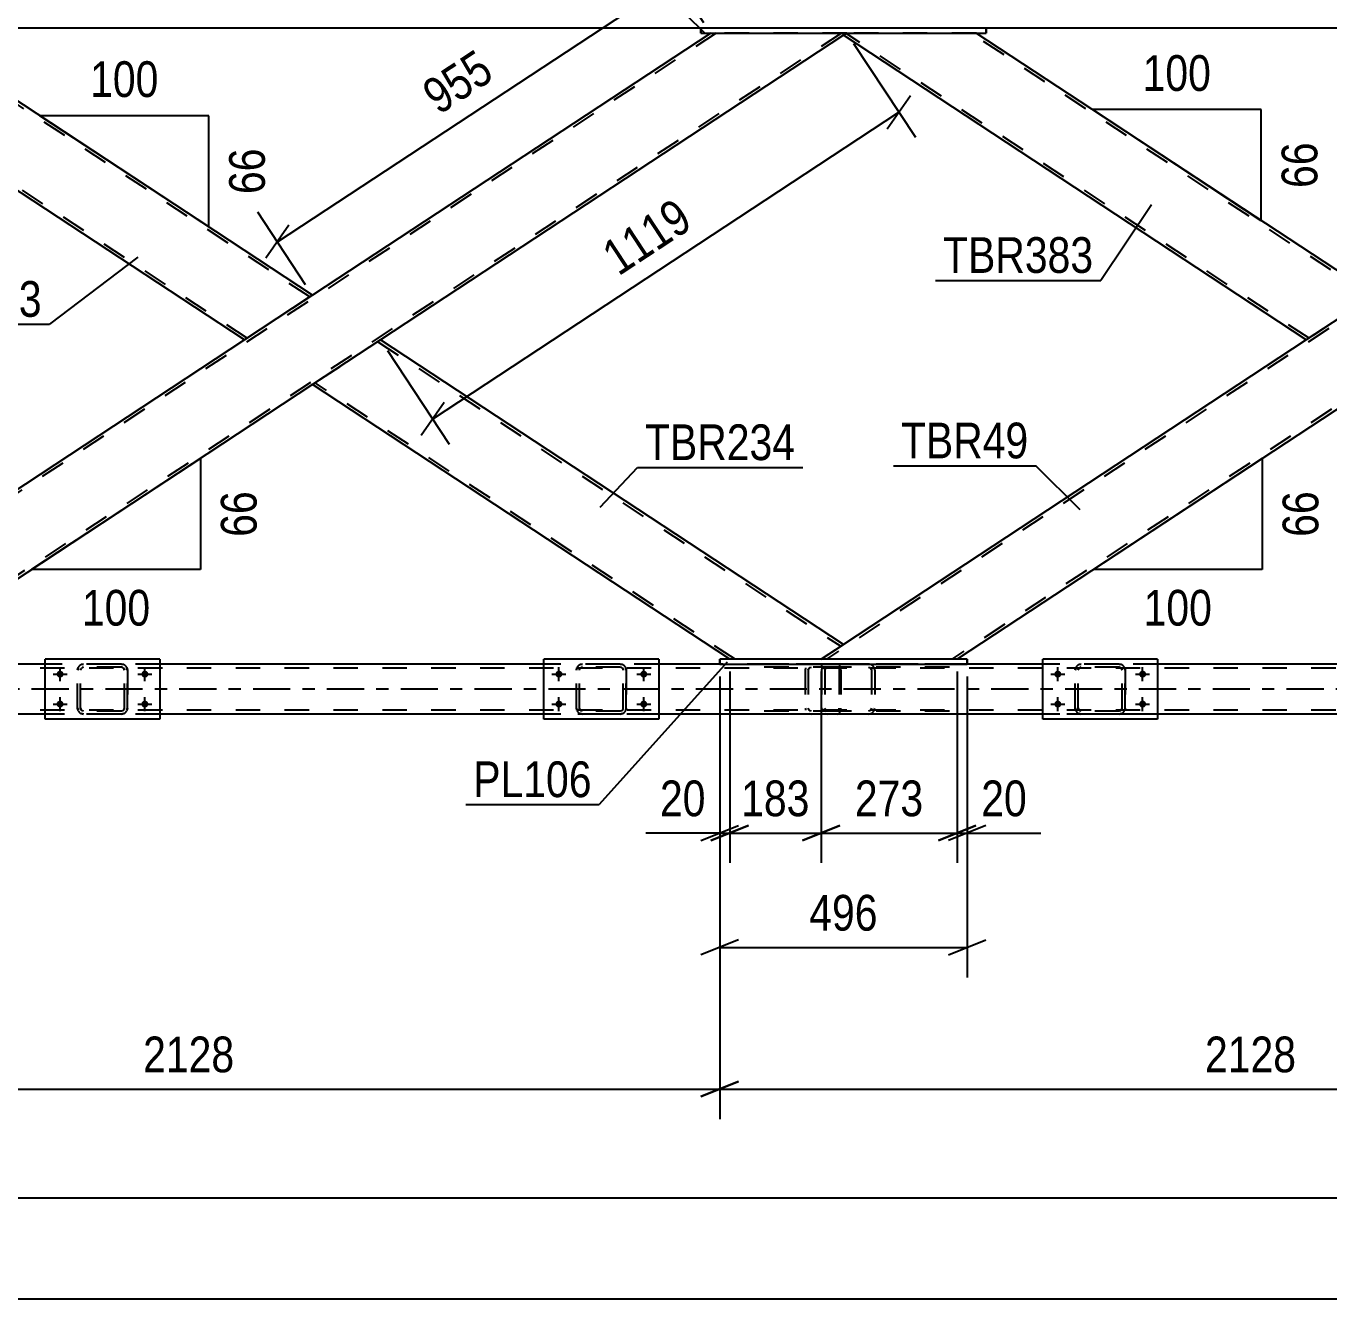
# Model space of a CAD drawing. Header units: millimetres. Extents: x -832 to 357, y -842 to -1.
# Drawn here: x -625.6 to -521.2, y -157.9 to -55.9 of the extents above; entities that cross this region are included whole.
import ezdxf

# ---------------------------------------------------------------- set-up
doc = ezdxf.new("R2010")
doc.units = ezdxf.units.MM
doc.linetypes.add('DXK_LINE_DOT2', pattern=[3.9198, 1.9599, -1.9599])
doc.linetypes.add('DXK_LINE_DOT3', pattern=[5.9187, 2.979, -0.9799, 0.9799, -0.9799])
doc.styles.add('Arial Narrow', font='ARIALN.TTF', dxfattribs={"height": 0.2})

# ---------------------------------------------------------------- blocks, each defined once
blk = doc.blocks.new('Part-570388851-11625 - 11607')
at = {"color": 7, "linetype": 'DXK_LINE_DOT2'}
for p, q in [((-570.31, -56.44), (-646.59, -106.64)), ((-560.26, -56.44), (-636.55, -106.64)), ((-559.83, -56.44), (-570.74, -56.44)), ((-559.83, -56.44), (-560.1, -56.62)), ((-602.67, -77.45), (-608.13, -81.04)), ((-597.21, -81.04), (-602.67, -84.63)), ((-647.03, -106.64), (-645.24, -105.46)), ((-636.11, -106.64), (-647.03, -106.64))]:
    blk.add_line(p, q, dxfattribs=at)
at = {"color": 2, "linetype": 'Continuous'}
for p, q in [((-570.74, -56.44), (-602.67, -77.45)), ((-560.1, -56.62), (-597.21, -81.04)), ((-608.13, -81.04), (-645.24, -105.46)), ((-602.67, -84.63), (-636.11, -106.64))]:
    blk.add_line(p, q, dxfattribs=at)
blk = doc.blocks.new('Bolt-570388851-11738 - 11607')
at = {"linetype": 'Continuous'}
for points in [[(-622.91, -107.56, -1), (-622.91, -108.12, -1)], [(-616.11, -107.56, -1), (-616.11, -108.12, -1)], [(-622.91, -109.96, -1), (-622.91, -110.52, -1)], [(-616.11, -109.96, -1), (-616.11, -110.52, -1)]]:
    blk.add_hatch(color=1, dxfattribs=at).paths.add_polyline_path(points)
at = {"color": 1, "linetype": 'Continuous'}
for p, q in [((-622.91, -108.4), (-622.91, -107.28)), ((-616.11, -108.4), (-616.11, -107.28)), ((-623.47, -107.84), (-622.35, -107.84)), ((-616.67, -107.84), (-615.55, -107.84)), ((-622.91, -110.8), (-622.91, -109.68)), ((-616.11, -110.8), (-616.11, -109.68)), ((-623.47, -110.24), (-622.35, -110.24)), ((-616.67, -110.24), (-615.55, -110.24))]:
    blk.add_line(p, q, dxfattribs=at)
blk = doc.blocks.new('Part-570388851-11974 - 11607')
at = {"color": 2, "linetype": 'Continuous'}
for p, q in [((-645.24, -56.62), (-645.2, -56.6)), ((-608.13, -81.04), (-645.24, -56.62)), ((-645.11, -56.54), (-645.2, -56.6)), ((-644.97, -56.44), (-645.11, -56.54)), ((-602.67, -77.45), (-634.59, -56.44)), ((-602.94, -77.63), (-608.13, -81.04)), ((-602.7, -77.47), (-602.94, -77.63)), ((-602.67, -77.45), (-602.7, -77.47))]:
    blk.add_line(p, q, dxfattribs=at)
at = {"color": 7, "linetype": 'DXK_LINE_DOT2'}
for p, q in [((-645.2, -56.6), (-645.24, -56.62)), ((-645.02, -56.48), (-645, -56.47)), ((-645.02, -56.48), (-645, -56.47)), ((-607.91, -80.9), (-645.02, -56.48)), ((-645, -56.47), (-644.95, -56.44)), ((-634.59, -56.44), (-644.97, -56.44)), ((-602.89, -77.59), (-635.03, -56.44)), ((-602.94, -77.63), (-602.8, -77.53))]:
    blk.add_line(p, q, dxfattribs=at)
blk = doc.blocks.new('Bolt-570388851-11789 - 11607')
at = {"linetype": 'Continuous'}
for points in [[(-542.91, -107.56, -1), (-542.91, -108.12, -1)], [(-536.11, -107.56, -1), (-536.11, -108.12, -1)], [(-542.91, -109.96, -1), (-542.91, -110.52, -1)], [(-536.11, -109.96, -1), (-536.11, -110.52, -1)]]:
    blk.add_hatch(color=1, dxfattribs=at).paths.add_polyline_path(points)
at = {"color": 1, "linetype": 'Continuous'}
for p, q in [((-542.91, -108.4), (-542.91, -107.28)), ((-536.11, -108.4), (-536.11, -107.28)), ((-543.47, -107.84), (-542.35, -107.84)), ((-536.67, -107.84), (-535.55, -107.84)), ((-542.91, -110.8), (-542.91, -109.68)), ((-536.11, -110.8), (-536.11, -109.68)), ((-543.47, -110.24), (-542.35, -110.24)), ((-536.67, -110.24), (-535.55, -110.24))]:
    blk.add_line(p, q, dxfattribs=at)
blk = doc.blocks.new('Part-570388851-11677 - 11607')
at = {"color": 7, "linetype": 'DXK_LINE_DOT2'}
for p, q in [((-485.17, -56.44), (-561.46, -106.64)), ((-475.13, -56.44), (-551.42, -106.64)), ((-474.69, -56.44), (-485.61, -56.44)), ((-474.69, -56.44), (-474.97, -56.62)), ((-517.53, -77.45), (-522.99, -81.04)), ((-512.08, -81.04), (-517.53, -84.63)), ((-561.89, -106.64), (-560.1, -105.46)), ((-550.98, -106.64), (-561.89, -106.64))]:
    blk.add_line(p, q, dxfattribs=at)
at = {"color": 2, "linetype": 'Continuous'}
for p, q in [((-485.61, -56.44), (-517.53, -77.45)), ((-474.97, -56.62), (-512.08, -81.04)), ((-522.99, -81.04), (-560.1, -105.46)), ((-517.53, -84.63), (-550.98, -106.64))]:
    blk.add_line(p, q, dxfattribs=at)
blk = doc.blocks.new('Part-570388851-11949 - 11607')
at = {"color": 7, "linetype": 'DXK_LINE_DOT2'}
for p, q in [((-560.57, -107.04), (-568.24, -107.04)), ((-560.57, -107.28), (-568.24, -107.28)), ((-563.14, -107.39), (-563.17, -107.52)), ((-563.17, -107.52), (-563.17, -110.56)), ((-563.13, -107.34), (-563.14, -107.39)), ((-562.92, -107.52), (-562.9, -107.43)), ((-562.92, -107.52), (-562.92, -110.56)), ((-562.9, -107.43), (-562.84, -107.35)), ((-562.66, -107.04), (-562.86, -107.08)), ((-562.84, -107.35), (-562.76, -107.3)), ((-562.76, -107.3), (-562.66, -107.28)), ((-561.85, -107.04), (-561.85, -107.28)), ((-560.47, -107.08), (-560.57, -107.04)), ((-560.57, -107.28), (-560.52, -107.3)), ((-560.52, -107.3), (-560.48, -107.35)), ((-560.48, -107.35), (-560.45, -107.43)), ((-560.38, -107.18), (-560.47, -107.08)), ((-560.45, -107.43), (-560.44, -107.52)), ((-560.44, -107.52), (-560.44, -110.56)), ((-560.32, -107.34), (-560.38, -107.18)), ((-560.3, -107.52), (-560.32, -107.34)), ((-560.3, -107.52), (-560.3, -110.56)), ((-563.17, -110.56), (-563.15, -110.63)), ((-563.15, -110.63), (-563.13, -110.74)), ((-562.9, -110.65), (-562.92, -110.56)), ((-562.84, -110.73), (-562.9, -110.65)), ((-562.76, -110.78), (-562.84, -110.73)), ((-560.48, -110.73), (-560.52, -110.78)), ((-560.48, -110.73), (-560.46, -110.7)), ((-560.46, -110.7), (-560.45, -110.65)), ((-560.45, -110.65), (-560.44, -110.56)), ((-560.32, -110.74), (-560.3, -110.56)), ((-560.57, -110.8), (-568.24, -110.8)), ((-560.57, -111.04), (-568.24, -111.04)), ((-562.86, -111), (-562.66, -111.04)), ((-562.66, -110.8), (-562.76, -110.78)), ((-561.85, -111.04), (-561.85, -110.8)), ((-560.52, -110.78), (-560.57, -110.8)), ((-560.57, -111.04), (-560.47, -111)), ((-560.47, -111), (-560.38, -110.9)), ((-560.38, -110.9), (-560.32, -110.74))]:
    blk.add_line(p, q, dxfattribs=at)
blk = doc.blocks.new('Bolt-570388851-11740 - 11607')
at = {"linetype": 'Continuous'}
for points in [[(-582.91, -107.56, -1), (-582.91, -108.12, -1)], [(-576.11, -107.56, -1), (-576.11, -108.12, -1)], [(-582.91, -109.96, -1), (-582.91, -110.52, -1)], [(-576.11, -109.96, -1), (-576.11, -110.52, -1)]]:
    blk.add_hatch(color=1, dxfattribs=at).paths.add_polyline_path(points)
at = {"color": 1, "linetype": 'Continuous'}
for p, q in [((-582.91, -108.4), (-582.91, -107.28)), ((-576.11, -108.4), (-576.11, -107.28)), ((-583.47, -107.84), (-582.35, -107.84)), ((-576.67, -107.84), (-575.55, -107.84)), ((-582.91, -110.8), (-582.91, -109.68)), ((-576.11, -110.8), (-576.11, -109.68)), ((-583.47, -110.24), (-582.35, -110.24)), ((-576.67, -110.24), (-575.55, -110.24))]:
    blk.add_line(p, q, dxfattribs=at)
blk = doc.blocks.new('Part-570388851-11853 - 11607')
at = {"color": 7, "linetype": 'DXK_LINE_DOT2'}
for p, q in [((-541.51, -107.52), (-541.47, -107.34)), ((-541.47, -107.34), (-541.51, -107.52)), ((-541.51, -110.56), (-541.51, -107.52)), ((-541.51, -107.52), (-541.51, -107.52)), ((-541.51, -110.56), (-541.51, -107.52)), ((-541.27, -107.52), (-541.25, -107.43)), ((-541.27, -107.52), (-541.25, -107.43)), ((-541.27, -110.56), (-541.27, -107.52)), ((-541.27, -107.52), (-541.27, -107.52)), ((-541.27, -110.56), (-541.27, -107.52)), ((-541.25, -107.43), (-541.2, -107.35)), ((-541.22, -107.08), (-541.03, -107.04)), ((-541.03, -107.04), (-541.22, -107.08)), ((-541.12, -107.3), (-541.2, -107.35)), ((-541.03, -107.28), (-541.12, -107.3)), ((-537.99, -107.04), (-541.03, -107.04)), ((-537.99, -107.28), (-541.03, -107.28)), ((-537.99, -107.04), (-537.81, -107.08)), ((-537.81, -107.08), (-537.99, -107.04)), ((-537.9, -107.3), (-537.99, -107.28)), ((-537.82, -107.35), (-537.9, -107.3)), ((-537.82, -107.35), (-537.77, -107.43)), ((-537.77, -107.43), (-537.82, -107.35)), ((-537.77, -107.43), (-537.75, -107.52)), ((-537.75, -107.52), (-537.77, -107.43)), ((-537.75, -110.56), (-537.75, -107.52)), ((-537.75, -107.52), (-537.75, -107.52)), ((-537.75, -110.56), (-537.75, -107.52)), ((-537.55, -107.34), (-537.51, -107.52)), ((-537.51, -107.52), (-537.55, -107.34)), ((-537.51, -110.56), (-537.51, -107.52)), ((-537.51, -107.52), (-537.51, -107.52)), ((-537.51, -107.52), (-537.51, -110.56)), ((-541.51, -110.56), (-541.51, -110.56)), ((-541.47, -110.74), (-541.51, -110.56)), ((-541.51, -110.56), (-541.47, -110.74)), ((-541.27, -110.56), (-541.27, -110.56)), ((-541.25, -110.65), (-541.27, -110.56)), ((-541.27, -110.56), (-541.25, -110.65)), ((-541.2, -110.73), (-541.25, -110.65)), ((-541.25, -110.65), (-541.2, -110.73)), ((-541.12, -110.78), (-541.2, -110.73)), ((-537.82, -110.73), (-537.9, -110.78)), ((-537.77, -110.65), (-537.82, -110.73)), ((-537.77, -110.65), (-537.75, -110.56)), ((-537.77, -110.65), (-537.75, -110.56)), ((-537.75, -110.56), (-537.75, -110.56)), ((-537.51, -110.56), (-537.55, -110.74)), ((-537.55, -110.74), (-537.51, -110.56)), ((-537.51, -110.56), (-537.51, -110.56)), ((-541.03, -111.04), (-541.22, -111)), ((-541.22, -111), (-541.03, -111.04)), ((-541.03, -110.8), (-541.12, -110.78)), ((-537.99, -110.8), (-541.03, -110.8)), ((-537.99, -111.04), (-541.03, -111.04)), ((-537.9, -110.78), (-537.99, -110.8)), ((-537.81, -111), (-537.99, -111.04)), ((-537.99, -111.04), (-537.81, -111))]:
    blk.add_line(p, q, dxfattribs=at)
at = {"color": 7, "linetype": 'DXK_LINE_DOT3'}
blk.add_line((-539.51, -109.04), (-539.51, -109.04), dxfattribs=at)
at = {"color": 7, "linetype": 'DXK_LINE_DOT2'}
for centre, start, end in [((-541.03, -107.52), 112.5, 157.5), ((-541.03, -107.52), 112.5, 157.5), ((-537.99, -107.52), 22.5, 67.5), ((-537.99, -107.52), 22.5, 67.5), ((-541.03, -110.56), 202.5, 247.5), ((-541.03, -110.56), 202.5, 247.5), ((-537.99, -110.56), 292.5, 337.5), ((-537.99, -110.56), 292.5, 337.5)]:
    blk.add_arc(centre, 0.48, start, end, dxfattribs=at)
blk = doc.blocks.new('Part-570388851-11808 - 11607')
at = {"color": 2, "linetype": 'Continuous'}
for p, q in [((-614.91, -106.64), (-624.11, -106.64)), ((-624.11, -111.44), (-624.11, -106.64)), ((-614.91, -106.64), (-614.91, -111.44)), ((-614.91, -111.44), (-624.11, -111.44))]:
    blk.add_line(p, q, dxfattribs=at)
blk = doc.blocks.new('Part-570388851-11809 - 11607')
at = {"color": 7, "linetype": 'DXK_LINE_DOT2'}
for p, q in [((-621.51, -107.52), (-621.47, -107.34)), ((-621.47, -107.34), (-621.51, -107.52)), ((-621.51, -110.56), (-621.51, -107.52)), ((-621.51, -107.52), (-621.51, -107.52)), ((-621.51, -110.56), (-621.51, -107.52)), ((-621.27, -107.52), (-621.25, -107.43)), ((-621.27, -107.52), (-621.25, -107.43)), ((-621.27, -110.56), (-621.27, -107.52)), ((-621.27, -107.52), (-621.27, -107.52)), ((-621.27, -110.56), (-621.27, -107.52)), ((-621.25, -107.43), (-621.2, -107.35)), ((-621.22, -107.08), (-621.03, -107.04)), ((-621.03, -107.04), (-621.22, -107.08)), ((-621.12, -107.3), (-621.2, -107.35)), ((-621.03, -107.28), (-621.12, -107.3)), ((-617.99, -107.04), (-621.03, -107.04)), ((-617.99, -107.28), (-621.03, -107.28)), ((-617.99, -107.04), (-617.81, -107.08)), ((-617.81, -107.08), (-617.99, -107.04)), ((-617.9, -107.3), (-617.99, -107.28)), ((-617.82, -107.35), (-617.9, -107.3)), ((-617.82, -107.35), (-617.77, -107.43)), ((-617.77, -107.43), (-617.82, -107.35)), ((-617.77, -107.43), (-617.75, -107.52)), ((-617.75, -107.52), (-617.77, -107.43)), ((-617.75, -110.56), (-617.75, -107.52)), ((-617.75, -107.52), (-617.75, -107.52)), ((-617.75, -110.56), (-617.75, -107.52)), ((-617.55, -107.34), (-617.51, -107.52)), ((-617.51, -107.52), (-617.55, -107.34)), ((-617.51, -110.56), (-617.51, -107.52)), ((-617.51, -107.52), (-617.51, -107.52)), ((-617.51, -107.52), (-617.51, -110.56)), ((-621.51, -110.56), (-621.51, -110.56)), ((-621.47, -110.74), (-621.51, -110.56)), ((-621.51, -110.56), (-621.47, -110.74)), ((-621.27, -110.56), (-621.27, -110.56)), ((-621.25, -110.65), (-621.27, -110.56)), ((-621.27, -110.56), (-621.25, -110.65)), ((-621.2, -110.73), (-621.25, -110.65)), ((-621.25, -110.65), (-621.2, -110.73)), ((-621.12, -110.78), (-621.2, -110.73)), ((-617.82, -110.73), (-617.9, -110.78)), ((-617.77, -110.65), (-617.82, -110.73)), ((-617.77, -110.65), (-617.75, -110.56)), ((-617.77, -110.65), (-617.75, -110.56)), ((-617.75, -110.56), (-617.75, -110.56)), ((-617.51, -110.56), (-617.55, -110.74)), ((-617.55, -110.74), (-617.51, -110.56)), ((-617.51, -110.56), (-617.51, -110.56)), ((-621.03, -111.04), (-621.22, -111)), ((-621.22, -111), (-621.03, -111.04)), ((-621.03, -110.8), (-621.12, -110.78)), ((-617.99, -110.8), (-621.03, -110.8)), ((-617.99, -111.04), (-621.03, -111.04)), ((-617.9, -110.78), (-617.99, -110.8)), ((-617.81, -111), (-617.99, -111.04)), ((-617.99, -111.04), (-617.81, -111))]:
    blk.add_line(p, q, dxfattribs=at)
at = {"color": 7, "linetype": 'DXK_LINE_DOT3'}
blk.add_line((-619.51, -109.04), (-619.51, -109.04), dxfattribs=at)
at = {"color": 7, "linetype": 'DXK_LINE_DOT2'}
for centre, start, end in [((-621.03, -107.52), 112.5, 157.5), ((-621.03, -107.52), 112.5, 157.5), ((-617.99, -107.52), 22.5, 67.5), ((-617.99, -107.52), 22.5, 67.5), ((-621.03, -110.56), 202.5, 247.5), ((-621.03, -110.56), 202.5, 247.5), ((-617.99, -110.56), 292.5, 337.5), ((-617.99, -110.56), 292.5, 337.5)]:
    blk.add_arc(centre, 0.48, start, end, dxfattribs=at)
blk = doc.blocks.new('Part-570388851-11848 - 11607')
at = {"color": 2, "linetype": 'Continuous'}
for p, q in [((-574.91, -106.64), (-584.11, -106.64)), ((-584.11, -111.44), (-584.11, -106.64)), ((-574.91, -106.64), (-574.91, -111.44)), ((-574.91, -111.44), (-584.11, -111.44))]:
    blk.add_line(p, q, dxfattribs=at)
blk = doc.blocks.new('Part-570388851-11849 - 11607')
at = {"color": 7, "linetype": 'DXK_LINE_DOT2'}
for p, q in [((-581.51, -107.52), (-581.47, -107.34)), ((-581.47, -107.34), (-581.51, -107.52)), ((-581.51, -110.56), (-581.51, -107.52)), ((-581.51, -107.52), (-581.51, -107.52)), ((-581.51, -110.56), (-581.51, -107.52)), ((-581.27, -107.52), (-581.25, -107.43)), ((-581.27, -107.52), (-581.25, -107.43)), ((-581.27, -110.56), (-581.27, -107.52)), ((-581.27, -107.52), (-581.27, -107.52)), ((-581.27, -110.56), (-581.27, -107.52)), ((-581.25, -107.43), (-581.2, -107.35)), ((-581.22, -107.08), (-581.03, -107.04)), ((-581.03, -107.04), (-581.22, -107.08)), ((-581.12, -107.3), (-581.2, -107.35)), ((-581.03, -107.28), (-581.12, -107.3)), ((-577.99, -107.04), (-581.03, -107.04)), ((-577.99, -107.28), (-581.03, -107.28)), ((-577.99, -107.04), (-577.81, -107.08)), ((-577.81, -107.08), (-577.99, -107.04)), ((-577.9, -107.3), (-577.99, -107.28)), ((-577.82, -107.35), (-577.9, -107.3)), ((-577.82, -107.35), (-577.77, -107.43)), ((-577.77, -107.43), (-577.82, -107.35)), ((-577.77, -107.43), (-577.75, -107.52)), ((-577.75, -107.52), (-577.77, -107.43)), ((-577.75, -110.56), (-577.75, -107.52)), ((-577.75, -107.52), (-577.75, -107.52)), ((-577.75, -110.56), (-577.75, -107.52)), ((-577.55, -107.34), (-577.51, -107.52)), ((-577.51, -107.52), (-577.55, -107.34)), ((-577.51, -110.56), (-577.51, -107.52)), ((-577.51, -107.52), (-577.51, -107.52)), ((-577.51, -107.52), (-577.51, -110.56)), ((-581.51, -110.56), (-581.51, -110.56)), ((-581.47, -110.74), (-581.51, -110.56)), ((-581.51, -110.56), (-581.47, -110.74)), ((-581.27, -110.56), (-581.27, -110.56)), ((-581.25, -110.65), (-581.27, -110.56)), ((-581.27, -110.56), (-581.25, -110.65)), ((-581.2, -110.73), (-581.25, -110.65)), ((-581.25, -110.65), (-581.2, -110.73)), ((-581.12, -110.78), (-581.2, -110.73)), ((-577.82, -110.73), (-577.9, -110.78)), ((-577.77, -110.65), (-577.82, -110.73)), ((-577.77, -110.65), (-577.75, -110.56)), ((-577.77, -110.65), (-577.75, -110.56)), ((-577.75, -110.56), (-577.75, -110.56)), ((-577.51, -110.56), (-577.55, -110.74)), ((-577.55, -110.74), (-577.51, -110.56)), ((-577.51, -110.56), (-577.51, -110.56)), ((-581.03, -111.04), (-581.22, -111)), ((-581.22, -111), (-581.03, -111.04)), ((-581.03, -110.8), (-581.12, -110.78)), ((-577.99, -110.8), (-581.03, -110.8)), ((-577.99, -111.04), (-581.03, -111.04)), ((-577.9, -110.78), (-577.99, -110.8)), ((-577.81, -111), (-577.99, -111.04)), ((-577.99, -111.04), (-577.81, -111))]:
    blk.add_line(p, q, dxfattribs=at)
at = {"color": 7, "linetype": 'DXK_LINE_DOT3'}
blk.add_line((-579.51, -109.04), (-579.51, -109.04), dxfattribs=at)
at = {"color": 7, "linetype": 'DXK_LINE_DOT2'}
for centre, start, end in [((-581.03, -107.52), 112.5, 157.5), ((-581.03, -107.52), 112.5, 157.5), ((-577.99, -107.52), 22.5, 67.5), ((-577.99, -107.52), 22.5, 67.5), ((-581.03, -110.56), 202.5, 247.5), ((-581.03, -110.56), 202.5, 247.5), ((-577.99, -110.56), 292.5, 337.5), ((-577.99, -110.56), 292.5, 337.5)]:
    blk.add_arc(centre, 0.48, start, end, dxfattribs=at)
blk = doc.blocks.new('Part-570388851-11852 - 11607')
at = {"color": 2, "linetype": 'Continuous'}
for p, q in [((-534.91, -106.64), (-544.11, -106.64)), ((-544.11, -111.44), (-544.11, -106.64)), ((-534.91, -106.64), (-534.91, -111.44)), ((-534.91, -111.44), (-544.11, -111.44))]:
    blk.add_line(p, q, dxfattribs=at)
blk = doc.blocks.new('Part-570388851-11930 - 11607')
at = {"color": 2, "linetype": 'Continuous'}
for p, q in [((-597.21, -81.04), (-602.67, -84.63)), ((-560.1, -105.46), (-597.21, -81.04)), ((-569.22, -106.64), (-602.67, -84.63)), ((-560.13, -105.48), (-561.89, -106.64)), ((-560.1, -105.46), (-560.13, -105.48))]:
    blk.add_line(p, q, dxfattribs=at)
at = {"color": 7, "linetype": 'DXK_LINE_DOT2'}
for p, q in [((-597.43, -81.19), (-560.32, -105.61)), ((-602.45, -84.49), (-602.43, -84.48)), ((-568.79, -106.64), (-602.45, -84.49)), ((-560.1, -105.46), (-560.1, -105.46)), ((-560.32, -105.61), (-560.54, -105.75)), ((-561.89, -106.64), (-569.22, -106.64))]:
    blk.add_line(p, q, dxfattribs=at)
blk = doc.blocks.new('Part-570388851-11963 - 11607')
at = {"color": 2, "linetype": 'Continuous'}
for p, q in [((-571.54, -56.04), (-633.79, -56.04)), ((-486.41, -56.04), (-548.66, -56.04))]:
    blk.add_line(p, q, dxfattribs=at)
at = {"color": 7, "linetype": 'DXK_LINE_DOT2'}
blk.add_line((-548.66, -56.04), (-571.54, -56.04), dxfattribs=at)
blk = doc.blocks.new('Part-570388851-12003 - 11607')
at = {"color": 2, "linetype": 'Continuous'}
for p, q in [((-560.1, -56.62), (-560.07, -56.6)), ((-522.99, -81.04), (-560.1, -56.62)), ((-559.97, -56.54), (-560.07, -56.6)), ((-559.84, -56.44), (-559.97, -56.54)), ((-517.53, -77.45), (-549.46, -56.44)), ((-517.8, -77.63), (-522.99, -81.04)), ((-517.57, -77.47), (-517.8, -77.63)), ((-517.53, -77.45), (-517.57, -77.47))]:
    blk.add_line(p, q, dxfattribs=at)
at = {"color": 7, "linetype": 'DXK_LINE_DOT2'}
for p, q in [((-560.07, -56.6), (-560.1, -56.62)), ((-559.88, -56.48), (-559.87, -56.47)), ((-559.88, -56.48), (-559.87, -56.47)), ((-522.77, -80.9), (-559.88, -56.48)), ((-559.87, -56.47), (-559.81, -56.44)), ((-549.46, -56.44), (-559.84, -56.44)), ((-517.75, -77.59), (-549.9, -56.44)), ((-517.8, -77.63), (-517.66, -77.53))]:
    blk.add_line(p, q, dxfattribs=at)
blk = doc.blocks.new('Part-570388851-12017 - 11607')
at = {"color": 2, "linetype": 'Continuous'}
for p, q in [((-571.54, -56.44), (-571.54, -56.04)), ((-571.54, -56.04), (-571.54, -56.04)), ((-548.66, -56.04), (-571.54, -56.04)), ((-548.66, -56.04), (-548.66, -56.44)), ((-571.54, -56.44), (-571.54, -56.44)), ((-571.54, -56.44), (-548.66, -56.44))]:
    blk.add_line(p, q, dxfattribs=at)
at = {"color": 7, "linetype": 'DXK_LINE_DOT2'}
for p, q in [((-571.54, -56.04), (-571.54, -56.44)), ((-548.66, -56.04), (-548.66, -56.04)), ((-548.66, -56.44), (-548.66, -56.04)), ((-548.66, -56.44), (-548.66, -56.44))]:
    blk.add_line(p, q, dxfattribs=at)
blk = doc.blocks.new('Part-570388851-12058 - 11607')
at = {"color": 2, "linetype": 'Continuous'}
for p, q in [((-570.02, -107.04), (-570.02, -106.64)), ((-570.02, -106.64), (-570.02, -106.64)), ((-550.18, -106.64), (-570.02, -106.64)), ((-570.02, -107.04), (-570.02, -107.04)), ((-570.02, -107.04), (-550.18, -107.04)), ((-550.18, -106.64), (-550.18, -107.04))]:
    blk.add_line(p, q, dxfattribs=at)
at = {"color": 7, "linetype": 'DXK_LINE_DOT2'}
for p, q in [((-570.02, -106.64), (-570.02, -107.04)), ((-550.18, -106.64), (-550.18, -106.64)), ((-550.18, -107.04), (-550.18, -106.64)), ((-550.18, -107.04), (-550.18, -107.04))]:
    blk.add_line(p, q, dxfattribs=at)
blk = doc.blocks.new('Part-570388851-12150 - 11607')
at = {"color": 7, "linetype": 'DXK_LINE_DOT2'}
for p, q in [((-77.69, -107.36), (-752.11, -107.36)), ((-614.91, -107.04), (-624.11, -107.04)), ((-574.91, -107.04), (-584.11, -107.04)), ((-550.18, -107.04), (-570.02, -107.04)), ((-534.91, -107.04), (-544.11, -107.04)), ((-77.69, -110.72), (-752.11, -110.72)), ((-77.69, -111.04), (-744.11, -111.04)), ((-614.91, -111.04), (-624.11, -111.04)), ((-574.91, -111.04), (-584.11, -111.04)), ((-534.91, -111.04), (-544.11, -111.04))]:
    blk.add_line(p, q, dxfattribs=at)
at = {"color": 2, "linetype": 'Continuous'}
for p, q in [((-624.11, -107.04), (-635.31, -107.04)), ((-584.11, -107.04), (-614.91, -107.04)), ((-570.02, -107.04), (-574.91, -107.04)), ((-544.11, -107.04), (-550.18, -107.04)), ((-504.11, -107.04), (-534.91, -107.04)), ((-624.11, -111.04), (-654.91, -111.04)), ((-584.11, -111.04), (-614.91, -111.04)), ((-544.11, -111.04), (-574.91, -111.04)), ((-504.11, -111.04), (-534.91, -111.04))]:
    blk.add_line(p, q, dxfattribs=at)
at = {"color": 7, "linetype": 'DXK_LINE_DOT3'}
blk.add_line((-77.69, -109.04), (-752.11, -109.04), dxfattribs=at)
blk = doc.blocks.new('Part-570388851-12178 - 11607')
at = {"color": 7, "linetype": 'DXK_LINE_DOT2'}
for p, q in [((-561.82, -107.39), (-561.85, -107.52)), ((-561.85, -107.52), (-561.85, -110.56)), ((-561.81, -107.34), (-561.82, -107.39)), ((-561.59, -107.52), (-561.57, -107.43)), ((-561.59, -107.52), (-561.59, -110.56)), ((-561.57, -107.43), (-561.52, -107.35)), ((-561.34, -107.04), (-561.53, -107.08)), ((-561.52, -107.35), (-561.44, -107.3)), ((-561.44, -107.3), (-561.34, -107.28)), ((-551.6, -107.04), (-561.34, -107.04)), ((-551.6, -107.28), (-561.34, -107.28)), ((-557.91, -107.08), (-558.1, -107.04)), ((-558.1, -107.28), (-558.01, -107.3)), ((-558.01, -107.3), (-557.92, -107.35)), ((-557.92, -107.35), (-557.87, -107.43)), ((-557.87, -107.43), (-557.85, -107.52)), ((-557.85, -107.52), (-557.85, -110.56)), ((-557.62, -107.39), (-557.63, -107.34)), ((-557.59, -107.52), (-557.62, -107.39)), ((-557.59, -107.52), (-557.59, -110.56)), ((-561.85, -110.56), (-561.84, -110.63)), ((-561.84, -110.63), (-561.81, -110.74)), ((-561.57, -110.65), (-561.59, -110.56)), ((-561.52, -110.73), (-561.57, -110.65)), ((-561.44, -110.78), (-561.52, -110.73)), ((-557.92, -110.73), (-558.01, -110.78)), ((-557.87, -110.65), (-557.92, -110.73)), ((-557.85, -110.56), (-557.87, -110.65)), ((-557.63, -110.74), (-557.61, -110.63)), ((-557.61, -110.63), (-557.59, -110.56)), ((-561.53, -111), (-561.34, -111.04)), ((-561.34, -110.8), (-561.44, -110.78)), ((-551.6, -110.8), (-561.34, -110.8)), ((-551.6, -111.04), (-561.34, -111.04)), ((-558.01, -110.78), (-558.1, -110.8)), ((-558.1, -111.04), (-557.91, -111))]:
    blk.add_line(p, q, dxfattribs=at)
for centre, start, end in [((-558.08, -107.54), 24.32, 69.2417), ((-558.08, -110.54), 290.7583, 335.68)]:
    blk.add_arc(centre, 0.496, start, end, dxfattribs=at)
blk = doc.blocks.new('StraightDimension-570388851-12915 - 11607')
at = {"color": 7, "linetype": 'Continuous'}
for p, q in [((-570.02, -108.04), (-570.02, -143.51)), ((-484.89, -108.04), (-484.89, -143.51)), ((-568.52, -140.51), (-571.52, -141.71)), ((-486.39, -141.71), (-483.39, -140.51)), ((-570.02, -141.11), (-484.89, -141.11))]:
    blk.add_line(p, q, dxfattribs=at)
at = {"color": 0}
blk.add_wipeout([(-523.2, -140.36), (-523.2, -136.16), (-531.71, -136.16), (-531.71, -140.36)], dxfattribs=at)
at = {"color": 3, "style": 'Arial Narrow'}
blk.add_text('2128', height=2.863, dxfattribs=at).set_placement((-531.11, -139.76))
blk = doc.blocks.new('StraightDimension-570388851-12646 - 11607')
at = {"color": 7, "linetype": 'Continuous'}
for p, q in [((-561.89, -107.64), (-561.89, -122.98)), ((-550.98, -107.64), (-550.98, -122.98)), ((-563.39, -121.18), (-560.39, -119.98)), ((-549.48, -119.98), (-552.48, -121.18)), ((-561.89, -120.58), (-550.98, -120.58))]:
    blk.add_line(p, q, dxfattribs=at)
at = {"color": 0}
blk.add_wipeout([(-553.09, -119.83), (-553.09, -115.63), (-559.78, -115.63), (-559.78, -119.83)], dxfattribs=at)
at = {"color": 3, "style": 'Arial Narrow'}
blk.add_text('273', height=2.863, dxfattribs=at).set_placement((-559.18, -119.23))
blk = doc.blocks.new('AngleDimension-570388851-25226 - 11607')
at = {"color": 7, "linetype": 'Continuous'}
for p, q in [((-623.12, -63.99), (-624.52, -63.07)), ((-610.99, -63.07), (-624.52, -63.07)), ((-610.99, -71.97), (-624.52, -63.07)), ((-610.99, -71.97), (-610.99, -63.07))]:
    blk.add_line(p, q, dxfattribs=at)
at = {"color": 0}
for points in [[(-614.42, -62.17), (-614.42, -57.97), (-621.1, -57.97), (-621.1, -62.17)], [(-605.89, -65.09), (-610.09, -65.09), (-610.09, -69.95), (-605.89, -69.95)]]:
    blk.add_wipeout(points, dxfattribs=at)
at = {"color": 3, "style": 'Arial Narrow'}
blk.add_text('100', height=2.863, dxfattribs=at).set_placement((-620.5, -61.57))
blk.add_text('66', height=2.863, rotation=90.0002, dxfattribs=at).set_placement((-606.49, -69.35))
blk = doc.blocks.new('StraightDimension-570388851-12925 - 11607')
at = {"color": 7, "linetype": 'Continuous'}
for p, q in [((-655.16, -108.04), (-655.16, -143.51)), ((-570.02, -108.04), (-570.02, -143.51)), ((-653.66, -140.51), (-656.66, -141.71)), ((-571.52, -141.71), (-568.52, -140.51)), ((-655.16, -141.11), (-570.02, -141.11))]:
    blk.add_line(p, q, dxfattribs=at)
at = {"color": 0}
blk.add_wipeout([(-608.33, -140.36), (-608.33, -136.16), (-616.85, -136.16), (-616.85, -140.36)], dxfattribs=at)
at = {"color": 3, "style": 'Arial Narrow'}
blk.add_text('2128', height=2.863, dxfattribs=at).set_placement((-616.25, -139.76))
blk = doc.blocks.new('StraightDimension-570388851-12522 - 11607')
at = {"color": 7, "linetype": 'Continuous'}
for p, q in [((-571.29, -55.61), (-575.12, -49.79)), ((-574.48, -53.49), (-572.63, -50.84)), ((-605.48, -73.18), (-573.55, -52.17)), ((-603.22, -76.62), (-607.05, -70.8)), ((-604.56, -71.85), (-606.4, -74.5))]:
    blk.add_line(p, q, dxfattribs=at)
at = {"color": 0}
blk.add_wipeout([(-587.14, -60.21), (-589.45, -56.7), (-595.03, -60.38), (-592.72, -63.88)], dxfattribs=at)
at = {"color": 3, "style": 'Arial Narrow'}
blk.add_text('955', height=2.863, rotation=33.3461, dxfattribs=at).set_placement((-592.55, -63.05))
blk = doc.blocks.new('StraightDimension-570388851-12504 - 11607')
at = {"color": 7, "linetype": 'Continuous'}
for p, q in [((-559.28, -57.28), (-554.33, -64.79)), ((-556.58, -64.11), (-554.73, -61.46)), ((-593.04, -87.39), (-555.65, -62.79)), ((-596.66, -81.88), (-591.72, -89.39)), ((-592.11, -86.06), (-593.96, -88.71))]:
    blk.add_line(p, q, dxfattribs=at)
at = {"color": 0}
blk.add_wipeout([(-571.2, -72.12), (-573.51, -68.61), (-580.62, -73.29), (-578.31, -76.8)], dxfattribs=at)
at = {"color": 3, "style": 'Arial Narrow'}
blk.add_text('1119', height=2.863, rotation=33.3461, dxfattribs=at).set_placement((-578.14, -75.97))
blk = doc.blocks.new('StraightDimension-570388851-12630 - 11607')
at = {"color": 7, "linetype": 'Continuous'}
for p, q in [((-570.02, -108.04), (-570.02, -122.98)), ((-569.22, -107.64), (-569.22, -122.98)), ((-571.52, -121.18), (-568.52, -119.98)), ((-567.72, -119.98), (-570.72, -121.18)), ((-570.02, -120.58), (-575.93, -120.58)), ((-570.02, -120.58), (-575.93, -120.58)), ((-570.02, -120.58), (-569.22, -120.58))]:
    blk.add_line(p, q, dxfattribs=at)
at = {"color": 0}
blk.add_wipeout([(-570.55, -119.83), (-570.55, -115.63), (-575.41, -115.63), (-575.41, -119.83)], dxfattribs=at)
at = {"color": 3, "style": 'Arial Narrow'}
blk.add_text('20', height=2.863, dxfattribs=at).set_placement((-574.81, -119.23))
blk = doc.blocks.new('AngleDimension-570388851-25195 - 11607')
at = {"color": 7, "linetype": 'Continuous'}
for p, q in [((-526.52, -90.54), (-540.05, -99.45)), ((-526.52, -90.54), (-526.52, -99.45)), ((-536.86, -97.35), (-540.05, -99.45)), ((-526.52, -99.45), (-540.05, -99.45))]:
    blk.add_line(p, q, dxfattribs=at)
at = {"color": 0}
for points in [[(-521.42, -92.57), (-525.62, -92.57), (-525.62, -97.43), (-521.42, -97.43)], [(-529.94, -104.55), (-529.94, -100.35), (-536.63, -100.35), (-536.63, -104.55)]]:
    blk.add_wipeout(points, dxfattribs=at)
at = {"color": 3, "style": 'Arial Narrow'}
blk.add_text('66', height=2.863, rotation=90.0002, dxfattribs=at).set_placement((-522.02, -96.83))
blk.add_text('100', height=2.863, dxfattribs=at).set_placement((-536.03, -103.95))
blk = doc.blocks.new('StraightDimension-570388851-12638 - 11607')
at = {"color": 7, "linetype": 'Continuous'}
for p, q in [((-569.22, -107.64), (-569.22, -122.98)), ((-561.89, -107.64), (-561.89, -122.98)), ((-570.72, -121.18), (-567.72, -119.98)), ((-560.39, -119.98), (-563.39, -121.18)), ((-569.22, -120.58), (-561.89, -120.58))]:
    blk.add_line(p, q, dxfattribs=at)
at = {"color": 0}
blk.add_wipeout([(-562.22, -119.83), (-562.22, -115.63), (-568.9, -115.63), (-568.9, -119.83)], dxfattribs=at)
at = {"color": 3, "style": 'Arial Narrow'}
blk.add_text('183', height=2.863, dxfattribs=at).set_placement((-568.3, -119.23))
blk = doc.blocks.new('StraightDimension-570388851-12654 - 11607')
at = {"color": 7, "linetype": 'Continuous'}
for p, q in [((-550.98, -107.64), (-550.98, -122.98)), ((-550.18, -108.04), (-550.18, -122.98)), ((-552.48, -121.18), (-549.48, -119.98)), ((-548.68, -119.98), (-551.68, -121.18)), ((-550.98, -120.58), (-550.18, -120.58)), ((-550.18, -120.58), (-544.27, -120.58)), ((-550.18, -120.58), (-544.27, -120.58))]:
    blk.add_line(p, q, dxfattribs=at)
at = {"color": 0}
blk.add_wipeout([(-544.8, -119.83), (-544.8, -115.63), (-549.65, -115.63), (-549.65, -119.83)], dxfattribs=at)
at = {"color": 3, "style": 'Arial Narrow'}
blk.add_text('20', height=2.863, dxfattribs=at).set_placement((-549.05, -119.23))
blk = doc.blocks.new('StraightDimension-570388851-12663 - 11607')
at = {"color": 7, "linetype": 'Continuous'}
for p, q in [((-570.02, -108.04), (-570.02, -132.15)), ((-550.18, -108.04), (-550.18, -132.15)), ((-568.52, -129.15), (-571.52, -130.35)), ((-551.68, -130.35), (-548.68, -129.15)), ((-570.02, -129.75), (-550.18, -129.75))]:
    blk.add_line(p, q, dxfattribs=at)
at = {"color": 0}
blk.add_wipeout([(-556.76, -129), (-556.76, -124.8), (-563.44, -124.8), (-563.44, -129)], dxfattribs=at)
at = {"color": 3, "style": 'Arial Narrow'}
blk.add_text('496', height=2.863, dxfattribs=at).set_placement((-562.84, -128.4))
blk = doc.blocks.new('StraightDimension-570388851-12956 - 11607')
at = {"color": 7, "linetype": 'Continuous'}
blk.add_line((-792.18, -157.93), (-77.05, -157.93), dxfattribs=at)
blk = doc.blocks.new('StraightDimension-570388851-13010 - 11607')
at = {"color": 7, "linetype": 'Continuous'}
blk.add_line((-791.54, -149.83), (-77.69, -149.83), dxfattribs=at)
blk = doc.blocks.new('AngleDimension-570388851-25197 - 11607')
at = {"color": 7, "linetype": 'Continuous'}
for p, q in [((-537.98, -63.99), (-540.13, -62.58)), ((-526.6, -62.58), (-540.13, -62.58)), ((-526.6, -71.49), (-540.13, -62.58)), ((-526.6, -71.49), (-526.6, -62.58))]:
    blk.add_line(p, q, dxfattribs=at)
at = {"color": 0}
for points in [[(-530.02, -61.68), (-530.02, -57.48), (-536.71, -57.48), (-536.71, -61.68)], [(-521.5, -64.61), (-525.7, -64.61), (-525.7, -69.46), (-521.5, -69.46)]]:
    blk.add_wipeout(points, dxfattribs=at)
at = {"color": 3, "style": 'Arial Narrow'}
blk.add_text('100', height=2.863, dxfattribs=at).set_placement((-536.11, -61.08))
blk.add_text('66', height=2.863, rotation=90.0002, dxfattribs=at).set_placement((-522.1, -68.86))
blk = doc.blocks.new('AngleDimension-570388851-25224 - 11607')
at = {"color": 7, "linetype": 'Continuous'}
for p, q in [((-611.65, -90.54), (-625.19, -99.45)), ((-611.65, -90.54), (-611.65, -99.45)), ((-621.99, -97.35), (-625.19, -99.45)), ((-611.65, -99.45), (-625.19, -99.45))]:
    blk.add_line(p, q, dxfattribs=at)
at = {"color": 0}
for points in [[(-606.55, -92.57), (-610.75, -92.57), (-610.75, -97.43), (-606.55, -97.43)], [(-615.08, -104.55), (-615.08, -100.35), (-621.76, -100.35), (-621.76, -104.55)]]:
    blk.add_wipeout(points, dxfattribs=at)
at = {"color": 3, "style": 'Arial Narrow'}
blk.add_text('66', height=2.863, rotation=90.0002, dxfattribs=at).set_placement((-607.15, -96.83))
blk.add_text('100', height=2.863, dxfattribs=at).set_placement((-621.16, -103.95))
blk = doc.blocks.new('Mark-570388851-11673 - 11607')
at = {"color": 30, "linetype": 'Continuous'}
for p in [(-556.09, -91.14), (-541.13, -94.67)]:
    blk.add_line(p, (-544.67, -91.14), dxfattribs=at)
at = {"color": 0}
blk.add_wipeout([(-545.27, -90.54), (-545.27, -87.54), (-555.49, -87.54), (-555.49, -90.54)], dxfattribs=at)
blk.add_wipeout([(-545.27, -90.54), (-545.27, -87.54), (-555.49, -87.54), (-555.49, -90.54)], dxfattribs=at)
at = {"color": 3, "style": 'Arial Narrow'}
blk.add_text('TBR49', height=2.863, dxfattribs=at).set_placement((-555.49, -90.54))
blk = doc.blocks.new('Mark-570388851-11926 - 11607')
at = {"color": 30, "linetype": 'Continuous'}
for p, q in [((-579.6, -94.45), (-576.61, -91.28)), ((-576.61, -91.28), (-563.35, -91.28))]:
    blk.add_line(p, q, dxfattribs=at)
at = {"color": 0}
blk.add_wipeout([(-563.95, -90.68), (-563.95, -87.68), (-576.01, -87.68), (-576.01, -90.68)], dxfattribs=at)
blk.add_wipeout([(-563.95, -90.68), (-563.95, -87.68), (-576.01, -87.68), (-576.01, -90.68)], dxfattribs=at)
at = {"color": 3, "style": 'Arial Narrow'}
blk.add_text('TBR234', height=2.863, dxfattribs=at).set_placement((-576.01, -90.68))
blk = doc.blocks.new('Mark-570388851-11970 - 11607')
at = {"color": 30, "linetype": 'Continuous'}
for p in [(-616.68, -74.42), (-637.02, -79.79)]:
    blk.add_line(p, (-623.76, -79.79), dxfattribs=at)
at = {"color": 0}
blk.add_wipeout([(-624.36, -79.19), (-624.36, -76.19), (-636.42, -76.19), (-636.42, -79.19)], dxfattribs=at)
blk.add_wipeout([(-624.36, -79.19), (-624.36, -76.19), (-636.42, -76.19), (-636.42, -79.19)], dxfattribs=at)
at = {"color": 3, "style": 'Arial Narrow'}
blk.add_text('TBR383', height=2.863, dxfattribs=at).set_placement((-636.42, -79.19))
blk = doc.blocks.new('Mark-570388851-11999 - 11607')
at = {"color": 30, "linetype": 'Continuous'}
for p in [(-535.41, -70.22), (-552.71, -76.27)]:
    blk.add_line(p, (-539.45, -76.27), dxfattribs=at)
at = {"color": 0}
blk.add_wipeout([(-540.05, -75.67), (-540.05, -72.67), (-552.11, -72.67), (-552.11, -75.67)], dxfattribs=at)
blk.add_wipeout([(-540.05, -75.67), (-540.05, -72.67), (-552.11, -72.67), (-552.11, -75.67)], dxfattribs=at)
at = {"color": 3, "style": 'Arial Narrow'}
blk.add_text('TBR383', height=2.863, dxfattribs=at).set_placement((-552.11, -75.67))
blk = doc.blocks.new('Mark-570388851-12013 - 11607')
at = {"color": 30, "linetype": 'Continuous'}
for p in [(-590.17, -48.39), (-571.2, -56.44)]:
    blk.add_line(p, (-579.46, -48.39), dxfattribs=at)
at = {"color": 0}
blk.add_wipeout([(-580.06, -47.79), (-580.06, -44.79), (-589.57, -44.79), (-589.57, -47.79)], dxfattribs=at)
blk.add_wipeout([(-580.06, -47.79), (-580.06, -44.79), (-589.57, -44.79), (-589.57, -47.79)], dxfattribs=at)
at = {"color": 3, "style": 'Arial Narrow'}
blk.add_text('PL103', height=2.863, dxfattribs=at).set_placement((-589.57, -47.79))
blk = doc.blocks.new('Mark-570388851-12054 - 11607')
at = {"color": 30, "linetype": 'Continuous'}
for p in [(-569.43, -106.87), (-590.38, -118.3)]:
    blk.add_line(p, (-579.68, -118.3), dxfattribs=at)
at = {"color": 0}
blk.add_wipeout([(-580.28, -117.7), (-580.28, -114.7), (-589.78, -114.7), (-589.78, -117.7)], dxfattribs=at)
blk.add_wipeout([(-580.28, -117.7), (-580.28, -114.7), (-589.78, -114.7), (-589.78, -117.7)], dxfattribs=at)
at = {"color": 3, "style": 'Arial Narrow'}
blk.add_text('PL106', height=2.863, dxfattribs=at).set_placement((-589.78, -117.7))

msp = doc.modelspace()

# ---------------------------------------------------------------- block references
for name in ['Part-570388851-11963 - 11607', 'Part-570388851-12017 - 11607', 'Part-570388851-11625 - 11607', 'Part-570388851-11974 - 11607', 'Part-570388851-11677 - 11607', 'Part-570388851-12003 - 11607', 'Part-570388851-11930 - 11607', 'Part-570388851-12150 - 11607', 'Part-570388851-11808 - 11607', 'Bolt-570388851-11738 - 11607', 'Part-570388851-11809 - 11607', 'Part-570388851-11848 - 11607', 'Bolt-570388851-11740 - 11607', 'Part-570388851-11849 - 11607', 'Part-570388851-12058 - 11607', 'Part-570388851-11949 - 11607', 'Part-570388851-12178 - 11607', 'Part-570388851-11852 - 11607', 'Bolt-570388851-11789 - 11607', 'Part-570388851-11853 - 11607']:
    msp.add_blockref(name, (0, 0))

# ---------------------------------------------------------------- next in the draw order: block references
for name in ['AngleDimension-570388851-25226 - 11607', 'AngleDimension-570388851-25197 - 11607', 'Mark-570388851-11970 - 11607', 'AngleDimension-570388851-25224 - 11607', 'AngleDimension-570388851-25195 - 11607', 'StraightDimension-570388851-12915 - 11607']:
    msp.add_blockref(name, (0, 0))

# ---------------------------------------------------------------- next in the draw order: block references
for name in ['StraightDimension-570388851-12522 - 11607', 'Mark-570388851-11999 - 11607', 'StraightDimension-570388851-12925 - 11607', 'StraightDimension-570388851-12646 - 11607']:
    msp.add_blockref(name, (0, 0))

# ---------------------------------------------------------------- next in the draw order: block references
for name in ['Mark-570388851-12013 - 11607', 'StraightDimension-570388851-12504 - 11607', 'StraightDimension-570388851-12630 - 11607', 'StraightDimension-570388851-12654 - 11607']:
    msp.add_blockref(name, (0, 0))

# ---------------------------------------------------------------- next in the draw order: block references
for name in ['Mark-570388851-11926 - 11607', 'Mark-570388851-11673 - 11607', 'StraightDimension-570388851-12638 - 11607']:
    msp.add_blockref(name, (0, 0))

# ---------------------------------------------------------------- next in the draw order: block references
msp.add_blockref('StraightDimension-570388851-12663 - 11607', (0, 0))

# ---------------------------------------------------------------- next in the draw order: block references
msp.add_blockref('StraightDimension-570388851-12956 - 11607', (0, 0))

# ---------------------------------------------------------------- next in the draw order: block references
msp.add_blockref('StraightDimension-570388851-13010 - 11607', (0, 0))

# ---------------------------------------------------------------- next in the draw order: block references
msp.add_blockref('Mark-570388851-12054 - 11607', (0, 0))

doc.saveas('drawing.dxf')
